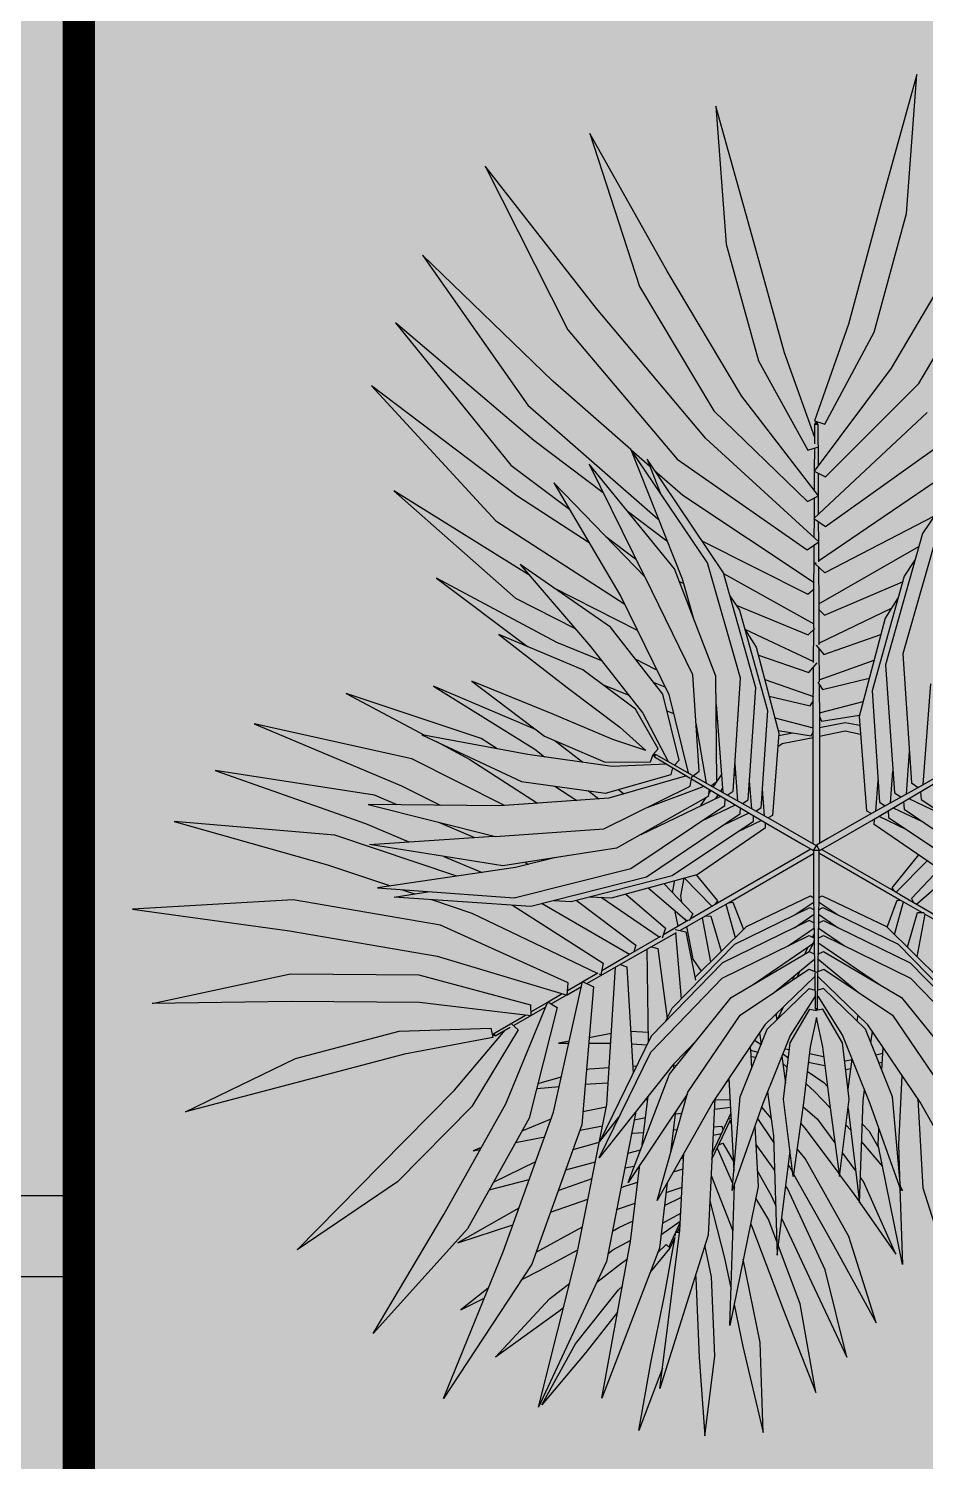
# Model space of a CAD drawing. Header units: millimetres. Extents: x 11706 to 69606, y 10911 to 38811.
# Drawn here: x 31144 to 32256, y 16506 to 18282 of the extents above; entities that cross this region are included whole.
import ezdxf

# ---------------------------------------------------------------- set-up
doc = ezdxf.new("R2010")
doc.units = ezdxf.units.MM
for name, color, linetype in [('floor', 172, 'Continuous'), ('plants', 69, 'Continuous'), ('wall', 5, 'Continuous')]:
    doc.layers.add(name, color=color, linetype=linetype)
doc.layers.add('hatch', color=252, linetype='Continuous', lineweight=0)
doc.layers.add('windows line', color=151, linetype='Continuous', lineweight=0)

# ---------------------------------------------------------------- blocks, each defined once
blk = doc.blocks.new('z_49')
for p, q in [((1.172, 9.513), (0.725, 7.886)), ((1.047, 7.787), (1.172, 9.513)), ((-1.315, 9.121), (-1.19, 7.407)), ((-0.868, 7.506), (-1.315, 9.121)), ((-2.878, 8.782), (-2.262, 6.884)), ((-1.918, 7.073), (-2.878, 8.782)), ((-4.174, 8.377), (-3.151, 6.348)), ((-2.796, 6.61), (-4.174, 8.377)), ((0.725, 7.886), (0.325, 6.419)), ((0.647, 6.32), (1.047, 7.787)), ((-0.467, 6.063), (-0.868, 7.506)), ((-1.19, 7.407), (-0.79, 5.963)), ((1.776, 7.437), (0.854, 5.87)), ((-4.952, 7.274), (-3.648, 5.412)), ((-3.337, 5.709), (-4.952, 7.274)), ((1.198, 5.682), (2.119, 7.246)), ((-0.997, 5.529), (-1.918, 7.073)), ((-2.262, 6.884), (-1.34, 5.343)), ((-1.442, 5.002), (-2.796, 6.61)), ((-5.288, 6.435), (-3.859, 4.668)), ((-3.573, 4.974), (-5.288, 6.435)), ((0.325, 6.419), (-0.094, 5.218)), ((-3.151, 6.348), (-1.798, 4.745)), ((0.035, 5.178), (0.647, 6.32)), ((-0.092, 5.012), (-0.467, 6.063)), ((-0.79, 5.963), (-0.178, 4.854)), ((0.854, 5.87), (-0.098, 4.596)), ((-2.37, 4.862), (-3.337, 5.709)), ((-5.584, 5.653), (-4.043, 3.978)), ((-3.784, 4.29), (-5.584, 5.653)), ((-0.046, 4.29), (-0.997, 5.529)), ((0.04, 4.523), (1.198, 5.682)), ((-3.648, 5.412), (-2.035, 4.005)), ((-1.34, 5.343), (-0.182, 4.218)), ((2.326, 5.432), (1.245, 3.824)), ((1.3, 5.324), (-0.101, 4.007)), ((-0.094, 5.218), (0.035, 5.178)), ((-0.092, 4.932), (-0.091, 5.179)), ((-0.091, 5.179), (-0.071, 5.203)), ((-0.091, 5.179), (-0.052, 5.179)), ((-0.071, 5.203), (-0.071, 5.179)), ((-0.052, 5.179), (-0.071, 5.203)), ((-0.052, 5.179), (-0.05, 4.66)), ((-2.712, 4.326), (-3.573, 4.974)), ((-0.042, 3.719), (-1.442, 5.002)), ((0.042, 3.908), (1.656, 5.064)), ((-2.372, 4.865), (-1.736, 3.259)), ((-1.419, 3.458), (-2.372, 4.865)), ((-2.368, 4.86), (-2.136, 4.656)), ((-0.178, 4.854), (-0.057, 4.891)), ((-0.094, 4.602), (-0.092, 4.881)), ((-0.05, 4.894), (-0.051, 4.898)), ((-0.051, 4.893), (-0.05, 4.894)), ((-3.859, 4.668), (-3.131, 4.123)), ((-2.887, 4.683), (-2.207, 3.297)), ((-1.831, 3.385), (-2.887, 4.683)), ((-2.169, 4.742), (-2.006, 4.326)), ((-1.223, 3.335), (-2.169, 4.742)), ((-1.798, 4.745), (-0.185, 3.622)), ((-2.192, 3.281), (-3.325, 4.451)), ((-3.325, 4.451), (-2.494, 3.043)), ((-2.077, 4.605), (-1.724, 4.296)), ((-0.098, 4.596), (0.04, 4.523)), ((-0.095, 4.354), (-0.094, 4.593)), ((-0.05, 4.57), (-0.048, 4.294)), ((-0.044, 3.482), (1.582, 4.593)), ((-5.307, 4.352), (-3.798, 3.02)), ((-3.623, 3.303), (-5.307, 4.352)), ((-2.885, 3.705), (-3.784, 4.29)), ((-1.724, 4.296), (-0.1, 3.214)), ((-0.182, 4.218), (-0.046, 4.29)), ((-0.096, 4.011), (-0.095, 4.264)), ((-0.048, 4.288), (-0.047, 4.057)), ((-2.416, 4.103), (-1.923, 3.733)), ((-4.043, 3.978), (-2.446, 2.945)), ((-2.035, 4.005), (-2.03, 4.002)), ((-0.101, 4.007), (0.042, 3.908)), ((-0.097, 3.77), (-0.096, 4.004)), ((-0.047, 3.97), (-0.046, 3.723)), ((1.389, 4.038), (0.033, 3.337)), ((1.469, 3.964), (1.002, 2.33)), ((-2.681, 3.786), (-2.312, 3.509)), ((-1.489, 3.73), (-0.176, 3.071)), ((1.245, 3.824), (0.785, 2.197)), ((-0.185, 3.622), (-0.042, 3.719)), ((-0.101, 2.969), (-0.098, 3.682)), ((-0.046, 3.717), (-0.044, 3.473)), ((-0.042, 2.953), (1.2, 3.663)), ((-3.74, 3.44), (-2.871, 2.424)), ((-2.624, 2.661), (-3.74, 3.44)), ((-1.316, 2.054), (-1.831, 3.385)), ((-1.01, 2.028), (-1.419, 3.458)), ((-0.092, 3.45), (-0.072, 3.463)), ((0.033, 3.337), (-0.092, 3.45)), ((-0.044, 3.407), (-0.042, 2.969)), ((1.154, 3.501), (1.018, 3.295)), ((-4.779, 3.27), (-3.652, 2.422)), ((-3.286, 2.472), (-4.779, 3.27)), ((-1.603, 2.069), (-2.192, 3.281)), ((-1.77, 3.226), (-1.72, 3.206)), ((-1.736, 3.259), (-1.598, 2.781)), ((-0.82, 1.911), (-1.223, 3.335)), ((-1.221, 3.328), (-0.103, 2.705)), ((0.028, 2.81), (0.998, 3.224)), ((1.018, 3.295), (0.621, 1.872)), ((-3.798, 3.02), (-3.061, 2.646)), ((-3.331, 3.154), (-2.29, 2.625)), ((-2.494, 3.043), (-1.901, 1.828)), ((-1.144, 3.052), (-1.025, 2.872)), ((-0.176, 3.071), (-0.1, 3.138)), ((0.944, 3.031), (0.781, 2.772)), ((-1.67, 2.968), (-1.649, 2.958)), ((-1.066, 2.935), (-0.171, 2.565)), ((-1.025, 2.872), (-0.677, 1.627)), ((-0.103, 2.646), (-0.101, 2.969)), ((-0.042, 2.969), (-0.039, 2.441)), ((-0.042, 2.882), (0.028, 2.81)), ((-0.039, 2.465), (0.859, 2.896)), ((0.781, 2.772), (0.459, 1.555)), ((-2.965, 2.134), (-4.006, 2.571)), ((-4.006, 2.571), (-3.158, 1.913)), ((-1.975, 1.831), (-2.624, 2.661)), ((-0.96, 2.641), (-0.817, 2.415)), ((-0.956, 2.635), (-0.106, 2.238)), ((-0.171, 2.565), (-0.091, 2.645)), ((-0.106, 2.222), (-0.103, 2.633)), ((0.023, 2.325), (0.728, 2.572)), ((-2.729, 2.243), (-3.286, 2.472)), ((-2.871, 2.424), (-2.221, 1.594)), ((-0.817, 2.415), (-0.536, 1.35)), ((-0.79, 2.313), (-0.165, 2.101)), ((-0.074, 2.437), (0.023, 2.325)), ((-0.039, 2.396), (-0.036, 1.983)), ((1.002, 2.33), (1.108, 0.731)), ((-2.313, 1.644), (-2.965, 2.134)), ((-2.318, 2.27), (-2.067, 2.142)), ((-2.067, 2.142), (-2.053, 2.139)), ((-0.165, 2.101), (-0.062, 2.218)), ((-0.11, 1.511), (-0.106, 2.168)), ((-0.036, 2.01), (0.643, 2.251)), ((0.785, 2.197), (0.897, 0.609)), ((-4.339, 1.993), (-3.441, 1.31)), ((-3.346, 1.588), (-4.339, 1.993)), ((-2.093, 1.982), (-1.947, 1.923)), ((-1.525, 0.878), (-1.603, 2.069)), ((-1.305, 0.748), (-1.316, 2.054)), ((-1.103, 0.629), (-1.01, 2.028)), ((-0.711, 2.013), (-0.108, 1.804)), ((-0.054, 1.982), (0.006, 1.888)), ((-0.036, 1.953), (-0.033, 1.511)), ((0.006, 1.888), (0.584, 2.029)), ((1.254, 0.712), (1.348, 1.961)), ((-5.896, 1.841), (-4.925, 1.322)), ((-4.224, 1.282), (-5.896, 1.841)), ((-4.814, 1.932), (-3.561, 1.148)), ((-3.553, 1.395), (-4.814, 1.932)), ((-3.158, 1.913), (-2.506, 1.422)), ((-2.723, 1.952), (-2.396, 1.818)), ((-1.77, 1.013), (-1.975, 1.831)), ((-1.901, 1.828), (-1.661, 0.856)), ((-0.918, 0.522), (-0.82, 1.911)), ((-0.656, 1.806), (-0.149, 1.685)), ((0.621, 1.872), (0.713, 0.492)), ((-2.031, 1.155), (-2.313, 1.644)), ((-1.923, 1.624), (-1.843, 1.591)), ((-1.313, 1.705), (-1.231, 0.612)), ((-0.677, 1.627), (-0.758, 0.419)), ((-0.149, 1.685), (-0.108, 1.747)), ((-0.033, 1.6), (0.508, 1.742)), ((-7.036, 1.463), (-5.213, 0.697)), ((-5.086, 1.032), (-7.036, 1.463)), ((-2.595, 1.269), (-3.346, 1.588)), ((-2.506, 1.422), (-2.183, 1.133)), ((-2.221, 1.594), (-1.908, 0.996)), ((-1.564, 1.474), (-1.438, 0.73)), ((-1.311, 1.504), (-1.298, 1.502)), ((-0.585, 1.539), (-0.11, 1.416)), ((-0.11, 1.374), (-0.11, 1.511)), ((-0.033, 1.554), (-0.008, 1.496)), ((-0.033, 1.511), (-0.033, -0.019)), ((-0.033, 1.419), (0.287, 1.482)), ((-0.008, 1.496), (0.463, 1.573)), ((0.287, 1.482), (0.468, 1.447)), ((0.459, 1.555), (0.549, 0.386)), ((-4.959, 1.328), (-3.726, 0.751)), ((-3.645, 1.083), (-4.959, 1.328)), ((-4.779, 1.244), (-4.365, 1.023)), ((-4.027, 1.155), (-4.224, 1.282)), ((-3.441, 1.31), (-2.69, 0.99)), ((-3.308, 1.254), (-2.963, 0.987)), ((-2.183, 1.133), (-2.595, 1.269)), ((-0.536, 1.35), (-0.614, 0.327)), ((-0.544, 1.38), (-0.134, 1.314)), ((-0.538, 1.317), (-0.536, 1.319)), ((-0.536, 1.319), (-0.369, 1.352)), ((-0.495, 1.219), (-0.11, 1.296)), ((-0.134, 1.314), (-0.108, 1.374)), ((-0.11, -0.019), (-0.11, 1.371)), ((-0.033, 1.311), (0.287, 1.375)), ((0.287, 1.375), (0.476, 1.337)), ((-2.601, 0.936), (-3.645, 1.083)), ((-3.561, 1.148), (-3.44, 1.054)), ((-2.125, 0.991), (-2.094, 1.082)), ((-2.094, 1.082), (-2.031, 1.155)), ((-2.061, 1.082), (-2.093, 1.081)), ((-2.093, 1.081), (-2.078, 1.053)), ((-2.093, 1.081), (-2.07, 1.068)), ((-2.078, 1.053), (-2.061, 1.082)), ((-2.061, 1.082), (-1.612, 0.828)), ((-0.548, 1.184), (-0.495, 1.219)), ((1.044, 0.594), (1.082, 1.119)), ((-3.937, 0.452), (-5.086, 1.032)), ((-4.365, 1.023), (-3.525, 0.48)), ((-2.69, 0.99), (-2.125, 0.991)), ((-1.926, 0.964), (-2.601, 0.936)), ((-2.078, 1.053), (-1.633, 0.791)), ((-1.872, 0.835), (-1.85, 0.919)), ((-1.831, 0.952), (-1.77, 1.013)), ((-1.081, 0.969), (-1.047, 0.509)), ((-1.081, 0.954), (-1.079, 0.956)), ((1.671, 0.949), (1.213, 0.689)), ((1.243, 0.639), (1.696, 0.906)), ((-7.519, 0.885), (-5.659, 0.227)), ((-5.548, 0.579), (-7.519, 0.885)), ((-3.726, 0.751), (-2.684, 0.604)), ((-2.684, 0.604), (-1.872, 0.835)), ((-1.682, 0.82), (-2.644, 0.542)), ((-1.633, 0.69), (-1.614, 0.805)), ((-1.618, 0.782), (-1.221, 0.548)), ((-1.614, 0.805), (-1.525, 0.878)), ((-1.196, 0.593), (-1.596, 0.819)), ((-1.377, 0.695), (-1.305, 0.748)), ((-1.349, 0.68), (-1.247, 0.833)), ((-1.09, 0.822), (-1.071, 0.835)), ((-0.902, 0.758), (-0.874, 0.412)), ((0.666, 0.383), (0.695, 0.761)), ((0.846, 0.484), (0.878, 0.878)), ((1.108, 0.731), (1.19, 0.676)), ((-5.266, 0.46), (-5.548, 0.579)), ((-5.213, 0.697), (-4.731, 0.455)), ((-2.644, 0.542), (-3.992, 0.448)), ((-3.314, 0.693), (-3.038, 0.514)), ((-2.895, 0.634), (-2.765, 0.533)), ((-2.703, 0.163), (-1.633, 0.69)), ((-1.411, 0.565), (-2.546, -0.078)), ((-2.525, 0.649), (-2.456, 0.596)), ((-2.243, 0.094), (-1.256, 0.569)), ((-2.168, 0.427), (-1.461, 0.69)), ((-1.503, 0.45), (-1.435, 0.551)), ((-1.401, 0.654), (-1.411, 0.565)), ((-1.408, 0.593), (-1.376, 0.64)), ((-1.316, 0.54), (-1.285, 0.586)), ((-1.257, 0.628), (-1.235, 0.662)), ((-1.221, 0.548), (-0.671, 0.221)), ((-1.206, 0.45), (-1.2, 0.536)), ((-0.637, 0.28), (-1.196, 0.593)), ((-1.175, 0.581), (-1.103, 0.629)), ((-0.742, 0.655), (-0.717, 0.324)), ((1.213, 0.689), (0.576, 0.332)), ((0.615, 0.265), (1.243, 0.639)), ((0.897, 0.609), (0.976, 0.557)), ((1.075, 0.54), (1.549, 0.31)), ((1.219, 0.625), (1.226, 0.527)), ((-5.627, 0.463), (-4.048, 0.067)), ((-3.992, 0.448), (-5.627, 0.463)), ((-2.372, -0.33), (-1.206, 0.45)), ((-1.489, 0.261), (-1.075, 0.461)), ((-1.217, 0.212), (-0.904, 0.36)), ((-1.017, 0.427), (-1.021, 0.344)), ((-0.988, 0.476), (-0.918, 0.522)), ((-0.758, 0.419), (-0.819, 0.382)), ((0.549, 0.386), (0.61, 0.352)), ((0.713, 0.492), (0.783, 0.449)), ((0.819, 0.387), (0.821, 0.304)), ((0.881, 0.423), (1.238, 0.254)), ((1.009, 0.5), (1.015, 0.405)), ((1.015, 0.405), (2.333, -0.486)), ((1.226, 0.527), (2.557, -0.365)), ((-8.027, 0.252), (-6.131, -0.285)), ((-6.039, 0.082), (-8.027, 0.252)), ((-5.659, 0.227), (-5.12, 0.001)), ((-4.753, 0.244), (-4.307, 0.056)), ((-1.021, 0.344), (-2.175, -0.436)), ((-2.057, 0.199), (-2.047, 0.188)), ((-1.858, -0.418), (-0.852, 0.256)), ((-1.547, -0.402), (-0.701, 0.178)), ((-1.048, 0.124), (-0.749, 0.268)), ((-0.852, 0.256), (-0.85, 0.328)), ((-0.701, 0.178), (-0.701, 0.239)), ((-0.671, 0.221), (-0.23, -0.034)), ((-0.614, 0.327), (-0.667, 0.297)), ((-0.071, -0.047), (-0.637, 0.28)), ((0.576, 0.332), (0.071, 0.041)), ((0.11, -0.026), (0.615, 0.265)), ((0.647, 0.216), (0.648, 0.285)), ((1.615, -0.447), (0.647, 0.216)), ((0.703, 0.318), (1.046, 0.154)), ((0.821, 0.304), (1.97, -0.466)), ((-4.526, -0.424), (-6.039, 0.082)), ((-5.61, -0.032), (-4.069, 0.072)), ((-4.048, 0.067), (-2.703, 0.163)), ((0.071, 0.041), (-0.071, -0.041)), ((-3.957, -0.297), (-5.61, -0.032)), ((-2.546, -0.078), (-3.957, -0.297)), ((-1.158, -0.753), (-0.106, -0.145)), ((-0.397, -0.235), (-0.139, -0.086)), ((-0.23, -0.034), (-0.106, -0.106)), ((-0.106, -0.106), (-0.071, -0.047)), ((-0.101, -0.663), (-0.101, -0.103)), ((-0.101, -0.103), (-0.042, -0.103)), ((-0.071, -0.041), (-0.033, -0.108)), ((-0.042, -0.103), (-0.042, -0.663)), ((-0.042, -0.136), (0.951, -0.71)), ((-0.033, -0.108), (0.11, -0.026)), ((-0.003, -0.092), (0.889, -0.607)), ((1.196, -0.16), (0.862, -0.57)), ((-6.131, -0.285), (-5.347, -0.546)), ((-3.801, -0.317), (-5.509, -0.569)), ((-4.688, -0.18), (-4.214, -0.378)), ((-3.814, -0.691), (-2.372, -0.33)), ((-3.318, -0.198), (-3.801, -0.317)), ((-3.674, -0.253), (-3.641, -0.278)), ((-3.426, -0.215), (-3.415, -0.222)), ((-1.298, -0.755), (-0.397, -0.235)), ((0.919, -0.624), (1.303, -0.233)), ((1.453, -0.335), (1.108, -0.7)), ((-2.175, -0.436), (-3.61, -0.799)), ((-3.11, -0.739), (-1.858, -0.418)), ((-2.61, -0.691), (-1.547, -0.402)), ((-1.961, -0.514), (-1.601, -0.891)), ((-1.855, -0.625), (-1.826, -0.478)), ((-1.712, -0.447), (-1.756, -0.668)), ((-1.71, -0.446), (-1.365, -0.795)), ((-1.562, -0.406), (-1.298, -0.73)), ((1.17, -0.771), (1.576, -0.42)), ((-5.509, -0.569), (-3.814, -0.691)), ((-5.301, -0.683), (-4.859, -0.616)), ((-3.61, -0.799), (-5.301, -0.683)), ((-5.211, -0.591), (-5.049, -0.645)), ((-2.878, -0.68), (-2.61, -0.691)), ((-2.738, -0.686), (-2.019, -1.178)), ((-2.435, -0.643), (-1.94, -1.07)), ((-2.155, -0.567), (-1.675, -0.976)), ((-1.756, -0.668), (-1.741, -0.744)), ((-0.938, -1.046), (-0.145, -0.666)), ((-0.145, -0.666), (-0.101, -0.693)), ((-0.094, -1.211), (-0.101, -0.663)), ((-0.042, -0.663), (-0.05, -1.211)), ((-0.043, -0.693), (0.002, -0.666)), ((0.002, -0.666), (0.796, -1.046)), ((0.862, -0.57), (0.891, -0.609)), ((0.891, -0.608), (0.979, -0.66)), ((0.951, -0.71), (1.24, -0.874)), ((0.979, -0.66), (1.405, -0.909)), ((1.108, -0.7), (1.133, -0.749)), ((-6.554, -0.716), (-8.546, -0.834)), ((-8.546, -0.834), (-6.598, -1.102)), ((-4.729, -1.031), (-6.554, -0.716)), ((-4.839, -0.715), (-4.341, -0.881)), ((-4.341, -0.881), (-2.787, -1.627)), ((-3.835, -0.783), (-2.711, -1.504)), ((-3.468, -0.763), (-2.387, -1.393)), ((-3.325, -0.727), (-3.11, -0.739)), ((-3.047, -0.723), (-2.31, -1.278)), ((-1.829, -0.845), (-1.789, -1.043)), ((-1.764, -1.098), (-1.264, -0.814)), ((-1.633, -0.951), (-1.298, -0.755)), ((-1.298, -0.73), (-1.331, -0.774)), ((-1.264, -0.814), (-1.161, -0.754)), ((-1.193, -0.773), (-1.078, -1.185)), ((-1.161, -0.753), (-1.105, -0.746)), ((-1.105, -0.746), (-0.976, -1.084)), ((-1.083, -1.269), (-0.152, -0.812)), ((-0.334, -0.901), (-0.1, -0.741)), ((-0.152, -0.812), (-0.098, -0.841)), ((-0.046, -0.841), (0.01, -0.812)), ((-0.043, -0.741), (0.192, -0.901)), ((0.01, -0.812), (0.941, -1.269)), ((0.805, -1.056), (0.932, -0.72)), ((0.898, -1.148), (1.009, -0.743)), ((0.932, -0.72), (0.979, -0.726)), ((1.057, -1.305), (1.182, -0.876)), ((1.182, -0.876), (1.265, -0.873)), ((1.259, -0.885), (1.528, -1.038)), ((-3.147, -1.747), (-4.729, -1.031)), ((-1.966, -1.147), (-1.654, -0.964)), ((-1.699, -0.955), (-1.693, -0.987)), ((-1.68, -1.05), (-1.601, -1.451)), ((-1.601, -0.891), (-1.646, -0.977)), ((-1.575, -1.678), (-0.938, -1.046)), ((-1.487, -0.941), (-1.382, -1.487)), ((-1.444, -0.916), (-1.379, -0.919)), ((-1.379, -0.919), (-1.249, -1.355)), ((-0.161, -0.975), (-1.233, -1.498)), ((-0.422, -1.287), (-0.096, -1.065)), ((-0.341, -1.064), (-0.098, -0.895)), ((-0.096, -1.008), (-0.161, -0.975)), ((-0.048, -1.065), (0.279, -1.287)), ((-0.047, -1.008), (0.017, -0.975)), ((-0.046, -0.895), (0.199, -1.064)), ((0.017, -0.975), (1.09, -1.498)), ((0.796, -1.046), (1.466, -1.711)), ((1.179, -1.426), (1.277, -0.895)), ((-6.598, -1.102), (-4.771, -1.414)), ((-2.399, -1.401), (-2, -1.167)), ((-2.118, -1.299), (-1.805, -1.122)), ((-1.94, -1.07), (-1.982, -1.192)), ((-1.822, -1.087), (-1.688, -1.114)), ((-1.818, -1.128), (-1.746, -1.946)), ((-1.688, -1.114), (-1.568, -1.713)), ((-1.238, -1.689), (-0.161, -1.158)), ((-0.161, -1.158), (-0.094, -1.191)), ((-0.117, -1.179), (-0.101, -1.144)), ((-0.112, -1.259), (-0.094, -1.218)), ((-0.09, -1.606), (-0.094, -1.211)), ((-0.05, -1.211), (-0.054, -1.606)), ((-0.05, -1.191), (0.017, -1.158)), ((0.017, -1.158), (1.096, -1.689)), ((-4.771, -1.414), (-3.16, -1.899)), ((-2.731, -1.594), (-2.399, -1.401)), ((-2.374, -1.445), (-2.128, -1.305)), ((-2.31, -1.278), (-2.333, -1.362)), ((-2.173, -1.33), (-2.155, -2.484)), ((-2.132, -1.295), (-2.036, -1.321)), ((-2.036, -1.321), (-1.922, -2.187)), ((-1.859, -2.061), (-1.083, -1.269)), ((-1.126, -1.927), (-0.162, -1.359)), ((-0.868, -1.775), (-0.094, -1.246)), ((-0.216, -1.391), (-0.174, -1.301)), ((-0.162, -1.359), (-0.092, -1.39)), ((-0.159, -1.36), (-0.112, -1.259)), ((-0.052, -1.39), (0.019, -1.359)), ((-0.051, -1.246), (0.725, -1.775)), ((0.019, -1.359), (0.983, -1.927)), ((0.941, -1.269), (1.715, -2.061)), ((-2.915, -1.754), (-2.374, -1.445)), ((-2.711, -1.504), (-2.742, -1.648)), ((-2.669, -3.255), (-2.56, -1.551)), ((-2.502, -1.518), (-2.418, -1.546)), ((-2.418, -1.546), (-2.342, -2.864)), ((-1.233, -1.498), (-2.118, -2.407)), ((-1.601, -1.451), (-1.499, -1.603)), ((-1.014, -2.146), (-0.165, -1.578)), ((-0.589, -1.862), (-0.092, -1.45)), ((-0.165, -1.578), (-0.071, -1.613)), ((-0.071, -1.613), (0.021, -1.578)), ((-0.052, -1.45), (0.446, -1.862)), ((0.021, -1.578), (0.872, -2.146)), ((1.09, -1.498), (1.975, -2.407)), ((-8.303, -2.004), (-6.586, -1.634)), ((-6.586, -1.634), (-4.997, -1.648)), ((-4.997, -1.648), (-3.613, -2.019)), ((-3.327, -3.35), (-2.968, -1.729)), ((-3.16, -1.899), (-3.147, -1.747)), ((-3.155, -1.842), (-2.969, -1.733)), ((-2.968, -1.729), (-2.831, -1.794)), ((-2.965, -1.73), (-2.78, -1.622)), ((-2.742, -1.648), (-2.76, -1.64)), ((-2.124, -2.605), (-1.238, -1.689)), ((-0.745, -1.691), (-0.742, -1.7)), ((-0.09, -1.669), (-0.708, -2.265)), ((-0.366, -1.713), (-0.339, -1.655)), ((-0.305, -1.672), (-0.27, -1.598)), ((-0.09, -1.621), (-0.086, -2.064)), ((-0.057, -2.064), (-0.054, -1.621)), ((0.566, -2.265), (-0.054, -1.669)), ((0.568, -1.682), (0.572, -1.67)), ((1.096, -1.689), (1.982, -2.605)), ((-3.396, -1.982), (-3.222, -1.88)), ((-3.357, -2.007), (-3.165, -1.897)), ((-3.16, -1.894), (-2.982, -1.792)), ((-2.831, -1.794), (-2.977, -3.508)), ((-1.893, -2.88), (-1.126, -1.927)), ((-0.679, -2.321), (-0.159, -1.817)), ((-0.087, -1.913), (-0.397, -2.401)), ((-0.159, -1.817), (-0.089, -1.837)), ((0.017, -1.817), (-0.055, -1.837)), ((-0.055, -1.913), (0.254, -2.401)), ((0.536, -2.321), (0.017, -1.817)), ((0.983, -1.927), (1.751, -2.88)), ((-6.58, -1.978), (-8.303, -2.004)), ((-4.989, -1.99), (-6.58, -1.978)), ((-3.608, -2.154), (-4.989, -1.99)), ((-3.921, -3.244), (-3.399, -1.98)), ((-3.284, -2.053), (-3.63, -3.423)), ((-3.613, -2.019), (-3.608, -2.154)), ((-3.61, -2.106), (-3.4, -1.985)), ((-3.608, -2.15), (-3.426, -2.046)), ((-3.399, -1.98), (-3.284, -2.053)), ((-1.942, -2.227), (-1.859, -2.061)), ((-0.57, -2.15), (-0.555, -2.117)), ((-0.548, -2.194), (-0.478, -2.043)), ((-0.395, -2.491), (-0.152, -2.072)), ((-0.152, -2.072), (-0.071, -2.088)), ((-0.086, -2.064), (-0.071, -2.087)), ((-0.086, -2.064), (-0.057, -2.064)), ((0.01, -2.072), (-0.072, -2.088)), ((-0.071, -2.087), (-0.071, -2.064)), ((-0.057, -2.064), (-0.071, -2.087)), ((0.251, -2.491), (0.01, -2.072)), ((-5.239, -2.344), (-4.107, -2.308)), ((-4.107, -2.308), (-4.08, -2.423)), ((-4.069, -2.375), (-3.677, -2.146)), ((-4.052, -2.404), (-3.865, -2.297)), ((-3.858, -2.251), (-3.855, -2.248)), ((-3.855, -2.248), (-3.854, -2.249)), ((-3.849, -2.253), (-3.768, -2.328)), ((-3.826, -2.275), (-3.614, -2.154)), ((-1.662, -3.103), (-1.014, -2.146)), ((-0.708, -2.265), (-1.355, -3.225)), ((-0.575, -2.137), (-0.568, -2.156)), ((-0.568, -2.156), (-0.561, -2.207)), ((-0.071, -2.175), (-0.147, -2.54)), ((-0.072, -2.175), (0.005, -2.54)), ((0.435, -2.223), (0.445, -2.149)), ((1.213, -3.225), (0.566, -2.265)), ((0.872, -2.146), (1.519, -3.103)), ((-6.527, -2.683), (-5.239, -2.344)), ((-4.08, -2.423), (-5.174, -2.632)), ((-4.557, -3.076), (-3.926, -2.332)), ((-3.768, -2.328), (-4.341, -3.277)), ((-4.079, -2.4), (-4.069, -2.375)), ((-4.079, -2.4), (-4.061, -2.389)), ((-4.052, -2.404), (-4.079, -2.4)), ((-4.069, -2.375), (-4.052, -2.404)), ((-3.131, -2.468), (-3.265, -2.493)), ((-2.885, -2.423), (-2.612, -2.372)), ((-2.118, -2.407), (-2.756, -3.712)), ((-2.372, -2.344), (-2.157, -2.356)), ((-1.546, -2.448), (-1.841, -2.755)), ((-1.017, -3.158), (-0.679, -2.321)), ((-0.836, -2.455), (-0.756, -2.509)), ((-0.777, -2.368), (-0.775, -2.369)), ((-0.775, -2.365), (-0.756, -2.512)), ((-0.397, -2.401), (-0.735, -3.24)), ((0.254, -2.401), (0.592, -3.24)), ((0.874, -3.158), (0.536, -2.321)), ((0.605, -2.49), (0.623, -2.351)), ((-5.174, -2.632), (-6.461, -2.97)), ((-3.265, -2.493), (-3.137, -2.493)), ((-2.891, -2.495), (-2.62, -2.496)), ((-2.761, -3.915), (-2.124, -2.605)), ((-2.362, -2.502), (-2.169, -2.514)), ((-1.689, -2.597), (-1.688, -2.624)), ((-0.896, -2.543), (-0.887, -2.573)), ((-0.887, -2.573), (-0.874, -2.805)), ((-0.886, -2.582), (-0.797, -2.606)), ((-0.882, -2.658), (-0.819, -2.668)), ((-0.797, -2.606), (-0.797, -2.613)), ((-0.5, -2.657), (-0.455, -2.989)), ((-0.488, -2.627), (-0.417, -2.676)), ((-0.48, -3.186), (-0.395, -2.491)), ((-0.462, -2.563), (-0.405, -2.574)), ((-0.147, -2.54), (-0.232, -3.234)), ((-0.158, -2.623), (0.019, -2.659)), ((0.005, -2.54), (0.09, -3.234)), ((0.337, -3.186), (0.251, -2.491)), ((0.664, -2.637), (0.751, -2.62)), ((0.74, -2.827), (0.755, -2.546)), ((-7.889, -3.343), (-6.527, -2.683)), ((-2.918, -2.821), (-2.881, -2.811)), ((-2.881, -2.811), (-2.639, -2.797)), ((-1.841, -2.755), (-2.761, -3.915)), ((-2.346, -2.779), (-2.298, -2.776)), ((-1.846, -2.761), (-1.839, -2.813)), ((-1.846, -2.763), (-1.804, -2.769)), ((-0.874, -2.805), (-0.872, -2.801)), ((-0.488, -2.744), (-0.432, -2.794)), ((-0.185, -2.84), (0.021, -2.983)), ((-0.171, -2.728), (0.033, -2.769)), ((0.279, -2.71), (0.287, -2.712)), ((0.287, -2.712), (0.371, -2.695)), ((0.292, -2.819), (0.356, -2.806)), ((0.321, -3.063), (0.371, -2.692)), ((0.703, -2.737), (0.745, -2.728)), ((-6.461, -2.97), (-7.889, -3.343)), ((-3.522, -2.993), (-3.229, -2.91)), ((-2.934, -3.004), (-2.873, -2.998)), ((-2.873, -2.998), (-2.651, -2.986)), ((-2.405, -4.22), (-1.893, -2.88)), ((-1.177, -2.961), (-1.155, -2.961)), ((-1.156, -2.93), (-1.095, -4.076)), ((-0.203, -2.995), (-0.089, -3.096)), ((0.021, -2.983), (0.065, -3.03)), ((0.989, -2.893), (0.946, -3.748)), ((-5.476, -4.011), (-4.557, -3.076)), ((-3.537, -3.055), (-3.256, -3.031)), ((-1.667, -3.121), (-2.405, -4.22)), ((-2.228, -3.756), (-2.155, -3.149)), ((-2.189, -3.194), (-2.159, -3.194)), ((-2.045, -4.445), (-1.662, -3.103)), ((-1.716, -3.194), (-1.688, -3.194)), ((-1.675, -3.147), (-1.673, -3.131)), ((-1.328, -3.184), (-1.413, -4.873)), ((-1.328, -3.194), (-1.142, -3.195)), ((-1.116, -4.32), (-1.017, -3.158)), ((-0.677, -3.096), (-0.603, -3.641)), ((-0.357, -4.145), (-0.48, -3.186)), ((-0.089, -3.096), (0.098, -3.295)), ((0.215, -4.145), (0.337, -3.186)), ((0.508, -3.205), (0.526, -3.075)), ((0.974, -4.32), (0.874, -3.158)), ((1.186, -3.186), (1.248, -4.287)), ((-4.341, -3.277), (-5.26, -4.212)), ((-4.688, -4.617), (-3.921, -3.244)), ((-3.953, -5.08), (-3.327, -3.35)), ((-3.034, -5.096), (-2.669, -3.255)), ((-2.963, -3.341), (-2.674, -3.285)), ((-2.312, -3.364), (-2.673, -5.202)), ((-2.313, -3.35), (-2.312, -3.364)), ((-1.355, -3.225), (-2.045, -4.445)), ((-1.875, -3.849), (-1.814, -3.34)), ((-1.818, -3.37), (-1.736, -3.36)), ((-1.334, -3.312), (-1.137, -3.289)), ((-1.261, -3.643), (-1.133, -3.366)), ((-0.735, -3.24), (-1.116, -4.32)), ((-0.751, -3.287), (-0.632, -3.427)), ((-0.232, -3.234), (-0.357, -4.145)), ((-0.238, -3.277), (-0.063, -3.433)), ((0.09, -3.234), (0.215, -4.145)), ((0.321, -3.305), (0.463, -4.472)), ((0.463, -4.472), (0.508, -3.205)), ((0.592, -3.24), (0.974, -4.32)), ((1.902, -4.445), (1.213, -3.225)), ((-3.63, -3.423), (-4.395, -4.795)), ((-3.717, -3.579), (-3.356, -3.431)), ((-2.977, -3.508), (-3.599, -5.235)), ((-2.999, -3.571), (-2.721, -3.518)), ((-2.756, -3.712), (-2.517, -3.413)), ((-2.328, -3.443), (-2.186, -3.416)), ((-1.345, -3.53), (-1.242, -3.521)), ((-1.242, -3.521), (-1.229, -3.574)), ((-1.235, -3.655), (-1.136, -3.445)), ((-1.152, -3.433), (-1.13, -3.423)), ((-1.144, -3.46), (-1.126, -3.49)), ((-0.835, -3.523), (-0.794, -4.269)), ((-0.801, -3.428), (-0.6, -3.731)), ((-0.267, -3.487), (-0.213, -3.548)), ((-0.213, -3.548), (0.21, -4.115)), ((-0.063, -3.433), (0.158, -3.73)), ((0.296, -3.506), (0.353, -3.567)), ((0.498, -3.494), (0.584, -3.586)), ((-3.799, -3.726), (-3.437, -3.655)), ((-3.085, -3.81), (-2.761, -3.722)), ((-2.362, -3.614), (-2.35, -3.611)), ((-2.35, -3.611), (-2.209, -3.6)), ((-1.841, -3.57), (-1.794, -3.566)), ((-1.365, -3.933), (-1.235, -3.655)), ((-1.362, -3.861), (-1.261, -3.643)), ((-1.35, -3.634), (-1.247, -3.613)), ((-0.603, -3.641), (-0.555, -5.121)), ((0.49, -3.715), (0.748, -4.023)), ((0.584, -3.586), (0.701, -3.795)), ((0.693, -3.755), (0.703, -3.554)), ((-4.225, -3.788), (-4.325, -3.829)), ((-4.325, -3.829), (-4.238, -3.812)), ((-2.409, -3.858), (-2.296, -3.827)), ((-2.296, -3.827), (-2.251, -3.818)), ((-1.861, -3.738), (-1.843, -3.735)), ((-1.763, -4.814), (-1.712, -3.856)), ((-1.301, -3.796), (-1.109, -4.231)), ((-1.282, -3.755), (-1.231, -3.735)), ((-1.231, -3.735), (-1.102, -3.951)), ((-0.823, -3.75), (-0.589, -4.074)), ((-0.555, -5.121), (-0.397, -3.829)), ((-0.209, -3.923), (-0.31, -3.804)), ((0.251, -3.856), (0.415, -4.077)), ((0.995, -5.236), (0.693, -3.755)), ((0.946, -3.748), (0.959, -4.151)), ((-6.504, -5.056), (-5.476, -4.011)), ((-4.072, -4.216), (-3.549, -3.962)), ((-3.177, -4.064), (-2.809, -3.965)), ((-2.444, -4.038), (-2.328, -4.019)), ((-2.374, -4.953), (-2.258, -4.001)), ((-2.262, -4.008), (-2.258, -4.007)), ((-1.843, -4.087), (-1.722, -4.051)), ((-1.749, -3.922), (-1.716, -3.916)), ((-0.805, -4.074), (-0.629, -4.392)), ((-0.419, -4.004), (-0.4, -4.032)), ((-0.4, -4.032), (-0.363, -4.098)), ((0.33, -4.89), (-0.209, -3.923)), ((-5.26, -4.212), (-6.504, -5.056)), ((-4.124, -4.31), (-3.628, -4.182)), ((-3.27, -4.321), (-2.85, -4.172)), ((-2.492, -4.283), (-2.431, -4.261)), ((-2.431, -4.261), (-2.284, -4.217)), ((-1.919, -4.223), (-2.016, -5.036)), ((-1.376, -4.133), (-1.105, -4.82)), ((-1.144, -5.995), (-1.085, -4.259)), ((-1.095, -4.261), (-1.087, -4.281)), ((-1.085, -4.259), (-1.087, -4.236)), ((-0.353, -4.116), (0.14, -4.997)), ((0.217, -4.124), (0.366, -4.323)), ((0.514, -4.21), (0.475, -4.157)), ((0.914, -5.111), (0.514, -4.21)), ((-3.367, -4.59), (-2.901, -4.426)), ((-1.953, -4.505), (-1.741, -4.402)), ((-1.934, -4.346), (-1.734, -4.277)), ((-0.794, -4.269), (-1.144, -5.995)), ((-0.824, -4.415), (-0.664, -4.683)), ((-0.629, -4.392), (-0.575, -4.509)), ((-0.429, -4.296), (-0.45, -4.266)), ((0.038, -5.302), (-0.429, -4.296)), ((0.366, -4.323), (0.462, -4.461)), ((0.964, -4.292), (0.995, -5.236)), ((0.97, -4.274), (0.995, -4.321)), ((0.995, -4.321), (0.971, -4.291)), ((1.248, -4.287), (1.764, -5.919)), ((-3.757, -4.538), (-4.514, -4.969)), ((-2.546, -4.555), (-2.315, -4.476)), ((-1.979, -4.724), (-1.752, -4.602)), ((-1.392, -4.45), (-1.208, -5.16)), ((0.463, -4.464), (0.914, -5.111)), ((-5.564, -6.092), (-4.688, -4.617)), ((-4.514, -4.969), (-3.832, -4.746)), ((-3.544, -5.083), (-2.969, -4.77)), ((-2.598, -4.823), (-2.52, -4.78)), ((-2.52, -4.78), (-2.342, -4.694)), ((-1.997, -4.871), (-1.758, -4.7)), ((-1.813, -4.835), (-1.758, -4.717)), ((-1.791, -4.838), (-1.761, -4.773)), ((-0.887, -4.73), (-0.871, -4.766)), ((-0.871, -4.766), (-0.48, -5.805)), ((-0.664, -4.683), (-0.561, -4.96)), ((-0.5, -4.67), (-0.161, -5.396)), ((-4.395, -4.795), (-5.564, -6.092)), ((-2.731, -6.892), (-2.374, -4.953)), ((-2.593, -5.057), (-2.372, -4.937)), ((-2.009, -6.774), (-1.763, -4.814)), ((-1.413, -4.873), (-2.009, -6.774)), ((-1.953, -5.623), (-1.827, -4.914)), ((-1.894, -5.013), (-1.814, -4.838)), ((-1.877, -5.021), (-1.819, -4.897)), ((-1.822, -4.885), (-1.813, -4.835)), ((-1.813, -4.835), (-1.766, -4.841)), ((0.668, -5.961), (0.33, -4.89)), ((-4.69, -6.897), (-3.953, -5.08)), ((-3.513, -7.004), (-3.034, -5.096)), ((-3.503, -5.312), (-3.025, -5.054)), ((-2.016, -5.036), (-2.731, -6.892)), ((-2.654, -5.103), (-2.593, -5.057)), ((-2.132, -5.335), (-1.882, -5.035)), ((-1.932, -4.991), (-2.038, -5.091)), ((-1.882, -5.035), (-1.932, -4.991)), ((-1.894, -5.013), (-1.889, -5.023)), ((-1.877, -5.021), (-1.894, -5.013)), ((-1.889, -5.023), (-1.886, -5.017)), ((-1.889, -5.023), (-1.877, -5.021)), ((-1.37, -5.389), (-1.452, -4.999)), ((-0.274, -5.725), (-0.541, -5.01)), ((0.14, -4.997), (0.668, -5.961)), ((-3.599, -5.235), (-4.69, -6.897)), ((-3.721, -5.421), (-3.503, -5.312)), ((-2.673, -5.202), (-3.513, -7.004)), ((-2.791, -5.455), (-2.481, -5.216)), ((-2.481, -5.216), (-2.413, -5.167)), ((-1.208, -5.16), (-1.129, -5.546)), ((-0.767, -6.205), (-0.977, -5.173)), ((0.308, -6.387), (0.038, -5.302)), ((-3.376, -5.662), (-3.128, -5.47)), ((-2.525, -5.55), (-2.475, -5.504)), ((-1.568, -5.366), (-1.564, -5.405)), ((-1.564, -5.405), (-1.522, -6.389)), ((-1.329, -6.375), (-1.37, -5.389)), ((-0.161, -5.396), (0.308, -6.387)), ((-4.137, -5.532), (-4.478, -5.799)), ((-4.478, -5.799), (-4.186, -5.653)), ((-4.048, -6.386), (-3.376, -5.662)), ((-3.055, -6.222), (-2.525, -5.55)), ((-2.124, -6.456), (-1.953, -5.623)), ((-3.262, -5.818), (-4.048, -6.386)), ((-3.204, -5.773), (-3.262, -5.818)), ((-2.535, -5.829), (-2.929, -6.327)), ((-1.09, -5.732), (-0.983, -6.253)), ((-0.48, -5.805), (-0.077, -6.822)), ((-0.077, -6.822), (-0.274, -5.725)), ((-0.732, -7.32), (-0.767, -6.205)), ((-3.474, -6.976), (-3.055, -6.222)), ((-2.929, -6.327), (-3.474, -6.976)), ((-1.522, -6.389), (-1.454, -7.359)), ((-1.454, -7.359), (-1.329, -6.375)), ((-0.983, -6.253), (-0.732, -7.32)), ((-2.272, -7.294), (-2.124, -6.456)), ((-1.977, -6.523), (-2.272, -7.294))]:
    blk.add_line(p, q)

msp = doc.modelspace()

# ---------------------------------------------------------------- hatches: boundary and pattern name
at = {"layer": 'floor', "true_color": 0xfef4cd}
h = msp.add_hatch(color=254, dxfattribs=at)
h.paths.add_polyline_path([(16506.5, 11710.5), (12406.5, 11710.5), (12406.6, 15810.5), (16506.5, 15810.5), (16506.5, 14810.5), (16606.5, 14810.5), (16606.5, 16010.5), (16506.5, 16010.5), (16506.5, 16910.5), (16606.5, 16910.5), (16606.5, 18185.5), (12406.5, 18185.5), (12406.5, 22335.5), (18706.5, 22335.5), (18706.5, 22085.5), (18956.5, 22085.5), (18956.5, 17085.5), (18706.5, 17085.5), (18706.5, 16485.5), (19306.5, 16485.5), (19306.5, 17085.5), (19056.5, 17085.5), (19056.5, 22085.5), (19306.5, 22085.5), (19306.5, 22335.5), (26106.5, 22335.5), (26106.5, 22085.5), (26706.5, 22085.5), (26706.5, 22685.5), (26106.5, 22685.5), (26106.5, 22435.5), (19306.5, 22435.5), (19306.5, 22956.8), (19206.5, 22956.8), (19206.5, 22685.5), (18706.5, 22685.5), (18706.5, 22435.5), (12406.5, 22435.5), (12406.5, 27460.5), (12606.5, 27460.5), (12606.5, 28260.5), (13406.5, 28260.5), (13406.5, 27460.5), (19206.5, 27460.5), (19206.5, 23766.8), (19306.5, 23766.8), (19306.5, 27460.5), (26356.5, 27460.5), (26356.5, 23766.8), (26456.5, 23766.8), (26456.5, 27460.5), (31206.5, 27460.5), (31206.5, 22435.5), (28206.5, 22435.5), (28206.5, 22335.5), (31206.5, 22335.5), (31206.5, 16835.5), (28206.5, 16835.5), (28206.5, 16735.5), (31206.5, 16735.5), (31206.5, 11710.5), (26806.5, 11710.5), (26806.5, 13826.7), (26706.5, 13826.7), (26706.5, 11710.5), (16606.5, 11710.5), (16606.5, 13910.5), (16506.5, 13910.5)])
h.paths.add_polyline_path([(26106.5, 17085.5), (26706.5, 17085.5), (26706.5, 16485.5), (26106.5, 16485.5)], flags=16)
at = {"layer": 'floor'}
h = msp.add_hatch(dxfattribs=at)
h.set_pattern_fill('ANGLE', color=252, scale=40, style=0)
h.set_pattern_definition([(0, (-135610.08, 201539), (0, 279.4), [203.2, -76.2]), (90, (-135610.08, 201539), (-279.4, 2e-14), [203.2, -76.2])])
h.paths.add_polyline_path([(34106.5, 24820.5), (40906.5, 24820.5), (40906.5, 14885.5), (34106.5, 14885.5)], flags=16)
h.paths.add_polyline_path([(31206.5, 27460.5), (34706.5, 27460.5), (34706.5, 28235.5), (35906.5, 28235.5), (35906.5, 27415.5), (35911.5, 27410.5), (36901.5, 27410.5), (36906.5, 27415.5), (36906.5, 28235.5), (38106.5, 28235.5), (38106.5, 27415.5), (38111.5, 27410.5), (38631.5, 27410.5), (39406.5, 27410.5), (39406.5, 28260.5), (43006.5, 28260.5), (43006.5, 27460.5), (43806.5, 27460.5), (43806.5, 11710.5), (31206.5, 11710.5)])
at = {"layer": 'hatch', "true_color": 0xc3db84}
h = msp.add_hatch(color=53, dxfattribs=at)
h.paths.add_polyline_path([(34106.5, 24820.5), (40906.5, 24820.5), (40906.5, 14885.5), (34106.5, 14885.5)], flags=16)
h.paths.add_polyline_path([(31206.5, 27460.5), (34706.5, 27460.5), (34706.5, 28235.5), (35906.5, 28235.5), (35906.5, 27415.5), (35911.5, 27410.5), (36901.5, 27410.5), (36906.5, 27415.5), (36906.5, 28235.5), (38106.5, 28235.5), (38106.5, 27415.5), (38111.5, 27410.5), (38631.5, 27410.5), (39406.5, 27410.5), (39406.5, 28260.5), (43006.5, 28260.5), (43006.5, 27460.5), (43806.5, 27460.5), (43806.5, 11710.5), (31206.5, 11710.5)])
at = {"layer": 'wall', "true_color": 0x706e6b}
h = msp.add_hatch(color=8, dxfattribs=at)
h.paths.add_polyline_path([(12406.5, 15910.5), (16506.5, 15910.5), (16506.5, 16010.5), (16606.5, 16010.5), (16606.5, 14810.5), (16506.5, 14810.5), (16506.5, 15810.5), (12406.5, 15810.5)])
h.paths.add_polyline_path([(68906.5, 19785.5), (65406.5, 19785.5), (65406.5, 19885.5), (65306.5, 19885.5), (65306.5, 19585.5), (65406.5, 19585.5), (65406.5, 19685.5), (68906.5, 19685.5)])
h.paths.add_polyline_path([(68906.5, 22460.5), (64667.3, 22460.5), (64667.3, 22311.1), (65306.5, 22311.1), (65306.5, 20885.5), (65406.5, 20885.5), (65406.5, 22311.1), (68906.5, 22311.1)])
h.paths.add_polyline_path([(16606.5, 13910.5), (16506.5, 13910.5), (16506.5, 11710.5), (16606.5, 11710.5)])
h.paths.add_polyline_path([(65406.5, 18585.5), (65306.5, 18585.5), (65306.5, 17010.5), (65406.5, 17010.5)])
h.paths.add_polyline_path([(63706.5, 16485.5), (63506.5, 16485.5), (63506.5, 11710.5), (63706.5, 11710.5)])
h.paths.add_polyline_path([(63906.5, 17010.5), (63706.5, 17010.5), (63706.5, 16760.5), (63906.5, 16760.5)])
h.paths.add_polyline_path([(66906.5, 17010.5), (64906.5, 17010.5), (64906.5, 16760.5), (66906.5, 16760.5)])
h.paths.add_polyline_path([(63481.5, 27460.5), (63331.5, 27460.5), (63331.5, 22685.5), (63481.5, 22685.5)], flags=16)
h.paths.add_polyline_path([(63856.5, 22460.5), (63706.5, 22460.5), (63706.5, 22310.5), (63856.5, 22310.5)], flags=17)
h.paths.add_polyline_path([(56081.5, 16485.5), (55931.5, 16485.5), (55931.5, 11710.5), (56081.5, 11710.5)])
h.paths.add_polyline_path([(48681.5, 16485.5), (48531.5, 16485.5), (48531.5, 11710.5), (48681.5, 11710.5)])
h.paths.add_polyline_path([(48681.5, 27460.5), (48531.5, 27460.5), (48531.5, 22685.5), (48681.5, 22685.5)], flags=16)
h.paths.add_polyline_path([(19056.5, 22085.5), (18956.5, 22085.5), (18956.5, 17085.5), (19056.5, 17085.5)])
h.paths.add_polyline_path([(26806.5, 13826.7), (26706.5, 13826.7), (26706.5, 11710.5), (26806.5, 11710.5)])
h.paths.add_polyline_path([(18706.5, 22435.5), (12406.5, 22435.5), (12406.5, 22335.5), (18706.5, 22335.5)])
h.paths.add_polyline_path([(26106.5, 22435.5), (19306.5, 22435.5), (19306.5, 22335.5), (26106.5, 22335.5)], flags=17)
h.paths.add_polyline_path([(12406.5, 18085.5), (12406.5, 18185.5), (16606.5, 18185.5), (16606.5, 16910.5), (16506.5, 16910.5), (16506.5, 18085.5)])
h.paths.add_polyline_path([(31206.5, 16835.5), (28206.5, 16835.5), (28206.5, 16735.5), (31206.5, 16735.5)])
h.paths.add_polyline_path([(19306.5, 22956.8), (19206.5, 22956.8), (19206.5, 22685.5), (19306.5, 22685.5)], flags=17)
h.paths.add_polyline_path([(28206.5, 22435.5), (31206.5, 22435.5), (31206.5, 22335.5), (28206.5, 22335.5)], flags=17)
h.paths.add_polyline_path([(69506.5, 20085.5), (68906.5, 20085.5), (68906.5, 19485.5), (69506.5, 19485.5)])
h.paths.add_polyline_path([(66906.5, 15610.5), (66906.5, 17010.5), (68906.5, 17010.5), (68906.5, 17885.5), (69606.5, 17885.5), (69606.5, 16310.5), (67606.5, 16310.5), (67606.5, 15610.5)])
h.paths.add_polyline_path([(48606.5, 20751.9), (48506.5, 20751.9), (48506.5, 18419.2), (48606.5, 18419.2)])
h.paths.add_polyline_path([(43506.5, 11710.5), (44106.5, 11710.5), (44106.5, 11010.5), (43506.5, 11010.5)])
h.paths.add_polyline_path([(63106.5, 22685.5), (63706.5, 22685.5), (63706.5, 22085.5), (63106.5, 22085.5)], flags=17)
h.paths.add_polyline_path([(69606.5, 23085.5), (68906.5, 23085.5), (68906.5, 21685.5), (69606.5, 21685.5)])
h.paths.add_polyline_path([(65706.5, 11710.5), (66906.5, 11710.5), (66906.5, 14610.5), (67606.5, 14610.5), (67606.5, 10910.5), (65706.5, 10910.5)])
h.paths.add_polyline_path([(62706.5, 11710.5), (64106.5, 11710.5), (64106.5, 10910.5), (62706.5, 10910.5)])
h.paths.add_polyline_path([(55306.5, 11710.5), (56706.5, 11710.5), (56706.5, 10910.5), (55306.5, 10910.5)])
h.paths.add_polyline_path([(47906.5, 11710.5), (49306.5, 11710.5), (49306.5, 10910.5), (47906.5, 10910.5)])
h.paths.add_polyline_path([(60506.5, 11710.5), (61106.5, 11710.5), (61106.5, 11010.5), (60506.5, 11010.5)])
h.paths.add_polyline_path([(58306.5, 11710.5), (58906.5, 11710.5), (58906.5, 11010.5), (58306.5, 11010.5)])
h.paths.add_polyline_path([(53106.5, 11710.5), (53706.5, 11710.5), (53706.5, 11010.5), (53106.5, 11010.5)])
h.paths.add_polyline_path([(50906.5, 11710.5), (51506.5, 11710.5), (51506.5, 11010.5), (50906.5, 11010.5)])
h.paths.add_polyline_path([(45706.5, 11710.5), (46306.5, 11710.5), (46306.5, 11010.5), (45706.5, 11010.5)])
h.paths.add_polyline_path([(48306.5, 17085.5), (48906.5, 17085.5), (48906.5, 16485.5), (48306.5, 16485.5)])
h.paths.add_polyline_path([(55706.5, 17085.5), (56306.5, 17085.5), (56306.5, 16485.5), (55706.5, 16485.5)])
h.paths.add_polyline_path([(63106.5, 17085.5), (63706.5, 17085.5), (63706.5, 16485.5), (63106.5, 16485.5)])
h.paths.add_polyline_path([(55706.5, 22685.5), (56306.5, 22685.5), (56306.5, 22085.5), (55706.5, 22085.5)], flags=17)
h.paths.add_polyline_path([(48306.5, 22685.5), (48906.5, 22685.5), (48906.5, 22085.5), (48306.5, 22085.5)], flags=17)
h.paths.add_polyline_path([(40506.5, 11710.5), (41906.5, 11710.5), (41906.5, 10910.5), (40506.5, 10910.5)])
h.paths.add_polyline_path([(33506.5, 17085.5), (34106.5, 17085.5), (34106.5, 16485.5), (33506.5, 16485.5)])
h.paths.add_polyline_path([(40906.5, 17085.5), (41506.5, 17085.5), (41506.5, 16485.5), (40906.5, 16485.5)])
h.paths.add_polyline_path([(40906.5, 22685.5), (41506.5, 22685.5), (41506.5, 22085.5), (40906.5, 22085.5)], flags=17)
h.paths.add_polyline_path([(33506.5, 22685.5), (34106.5, 22685.5), (34106.5, 22085.5), (33506.5, 22085.5)], flags=17)
h.paths.add_polyline_path([(26406.5, 20751.9), (26506.5, 20751.9), (26506.5, 18419.2), (26406.5, 18419.2)])
h.paths.add_polyline_path([(33106.5, 11710.5), (34506.5, 11710.5), (34506.5, 10910.5), (33106.5, 10910.5)])
h.paths.add_polyline_path([(38306.5, 11710.5), (38906.5, 11710.5), (38906.5, 11010.5), (38306.5, 11010.5)])
h.paths.add_polyline_path([(36106.5, 11710.5), (36706.5, 11710.5), (36706.5, 11010.5), (36106.5, 11010.5)])
h.paths.add_polyline_path([(30906.5, 11710.5), (31506.5, 11710.5), (31506.5, 11010.5), (30906.5, 11010.5)])
h.paths.add_polyline_path([(11746.5, 20385.5), (12406.5, 20385.5), (12406.5, 20985.5), (11746.5, 20985.5)])
h.paths.add_polyline_path([(12406.5, 20985.5), (11706.5, 20985.5), (11706.5, 23360.5), (12406.5, 23360.5)])
h.paths.add_polyline_path([(11746.5, 18785.5), (12406.5, 18785.5), (12406.5, 18185.5), (11746.5, 18185.5)])
h.paths.add_polyline_path([(11746.5, 15210.5), (12406.5, 15210.5), (12406.5, 15810.5), (11746.5, 15810.5)])
h.paths.add_polyline_path([(11746.5, 13610.5), (12406.5, 13610.5), (12406.5, 13010.5), (11746.5, 13010.5)])
h.paths.add_polyline_path([(12406.5, 18185.5), (11706.5, 18185.5), (11706.5, 15810.5), (12406.5, 15810.5)])
h.paths.add_polyline_path([(25706.5, 11710.5), (27106.5, 11710.5), (27106.5, 10910.5), (25706.5, 10910.5)])
h.paths.add_polyline_path([(18306.5, 11710.5), (19706.5, 11710.5), (19706.5, 10910.5), (18306.5, 10910.5)])
h.paths.add_polyline_path([(28706.5, 11710.5), (29306.5, 11710.5), (29306.5, 11010.5), (28706.5, 11010.5)])
h.paths.add_polyline_path([(23506.5, 11710.5), (24106.5, 11710.5), (24106.5, 11010.5), (23506.5, 11010.5)])
h.paths.add_polyline_path([(21306.5, 11710.5), (21906.5, 11710.5), (21906.5, 11010.5), (21306.5, 11010.5)])
h.paths.add_polyline_path([(16306.5, 11710.5), (16906.5, 11710.5), (16906.5, 11010.5), (16306.5, 11010.5)])
h.paths.add_polyline_path([(14306.5, 11710.5), (14906.5, 11710.5), (14906.5, 11010.5), (14306.5, 11010.5)])
h.paths.add_polyline_path([(11706.5, 13010.5), (12406.5, 13010.5), (12406.5, 11710.5), (12906.5, 11710.5), (12906.5, 10910.5), (11706.5, 10910.5)])
h.paths.add_polyline_path([(18706.5, 17085.5), (19306.5, 17085.5), (19306.5, 16485.5), (18706.5, 16485.5)])
h.paths.add_polyline_path([(26106.5, 17085.5), (26706.5, 17085.5), (26706.5, 16485.5), (26106.5, 16485.5)])
h.paths.add_polyline_path([(26106.5, 22685.5), (26706.5, 22685.5), (26706.5, 22085.5), (26106.5, 22085.5)], flags=17)
h.paths.add_polyline_path([(18706.5, 22685.5), (19306.5, 22685.5), (19306.5, 22085.5), (18706.5, 22085.5)], flags=17)
h.paths.add_polyline_path([(14306.5, 31260.5), (14406.5, 31260.5), (14406.5, 30060.5), (14906.5, 30060.5), (14906.5, 29960.5), (14306.5, 29960.5)], flags=17)
h.paths.add_polyline_path([(26456.5, 27460.5), (26356.5, 27460.5), (26356.5, 23766.8), (26456.5, 23766.8)], flags=17)
h.paths.add_polyline_path([(19306.5, 27460.5), (19206.5, 27460.5), (19206.5, 23766.8), (19306.5, 23766.8)], flags=17)
h.paths.add_polyline_path([(11706.5, 28260.5), (12606.5, 28260.5), (12606.5, 27460.5), (12406.5, 27460.5), (12406.5, 26160.5), (11706.5, 26160.5)])
h.paths.add_polyline_path([(16906.5, 27460.5), (13406.5, 27460.5), (13406.5, 28260.5), (16906.5, 28260.5)])
h.paths.add_polyline_path([(11906.5, 30560.5), (11906.5, 31860.5), (15506.5, 31860.5), (15506.5, 28260.5), (14906.5, 28260.5), (14906.5, 31260.5), (12506.5, 31260.5), (12506.5, 30560.5)])
h.paths.add_polyline_path([(12506.5, 29560.5), (11906.5, 29560.5), (11906.5, 28260.5), (12506.5, 28260.5)], flags=17)
h.paths.add_polyline_path([(33106.5, 27460.5), (34506.5, 27460.5), (34506.5, 28260.5), (33106.5, 28260.5)], flags=16)
h.paths.add_polyline_path([(11746.5, 23960.5), (12406.5, 23960.5), (12406.5, 23360.5), (11746.5, 23360.5)])
h.paths.add_polyline_path([(11746.5, 25560.5), (12406.5, 25560.5), (12406.5, 26160.5), (11746.5, 26160.5)])
h.paths.add_polyline_path([(25706.5, 27460.5), (27106.5, 27460.5), (27106.5, 28260.5), (25706.5, 28260.5)], flags=17)
h.paths.add_polyline_path([(18306.5, 27460.5), (19706.5, 27460.5), (19706.5, 28260.5), (18306.5, 28260.5)], flags=17)
h.paths.add_polyline_path([(23506.5, 27460.5), (24106.5, 27460.5), (24106.5, 28160.5), (23506.5, 28160.5)], flags=17)
h.paths.add_polyline_path([(21306.5, 27460.5), (21906.5, 27460.5), (21906.5, 28160.5), (21306.5, 28160.5)], flags=17)
h.paths.add_polyline_path([(30906.5, 27460.5), (31506.5, 27460.5), (31506.5, 28160.5), (30906.5, 28160.5)], flags=17)
h.paths.add_polyline_path([(28706.5, 27460.5), (29306.5, 27460.5), (29306.5, 28160.5), (28706.5, 28160.5)], flags=17)
h.paths.add_polyline_path([(47906.5, 27660.5), (46306.5, 27660.5), (46306.5, 27460.5), (47906.5, 27460.5)], flags=17)
h.paths.add_polyline_path([(45706.5, 27660.5), (44106.5, 27660.5), (44106.5, 27460.5), (45706.5, 27460.5)], flags=17)
h.paths.add_polyline_path([(43006.5, 27460.5), (43006.5, 28260.5), (43406.5, 28260.5), (43406.5, 29360.5), (44106.5, 29360.5), (44106.5, 28260.5), (44106.5, 27460.5)], flags=16)
h.paths.add_polyline_path([(46306.5, 27460.5), (45706.5, 27460.5), (45706.5, 28160.5), (46306.5, 28160.5)], flags=16)
h.paths.add_polyline_path([(55306.5, 27460.5), (56706.5, 27460.5), (56706.5, 28260.5), (55306.5, 28260.5)], flags=16)
h.paths.add_polyline_path([(47906.5, 27460.5), (49306.5, 27460.5), (49306.5, 28260.5), (47906.5, 28260.5)], flags=16)
h.paths.add_polyline_path([(53106.5, 27460.5), (53706.5, 27460.5), (53706.5, 28160.5), (53106.5, 28160.5)], flags=16)
h.paths.add_polyline_path([(50906.5, 27460.5), (51506.5, 27460.5), (51506.5, 28160.5), (50906.5, 28160.5)], flags=16)
h.paths.add_polyline_path([(38306.5, 27460.5), (38306.5, 28260.5), (38406.5, 28260.5), (38406.5, 29160.5), (39106.5, 29160.5), (39106.5, 28260.5), (39406.5, 28260.5), (39406.5, 27460.5)], flags=16)
h.paths.add_polyline_path([(40969.2, 28260.5), (41451.7, 28260.5), (41451.7, 27460.5), (40969.2, 27460.5)], flags=17)
h.paths.add_polyline_path([(67906.5, 27460.5), (67906.5, 28260.5), (69606.5, 28260.5), (69606.5, 26885.5), (68906.5, 26885.5), (68906.5, 27460.5)])
h.paths.add_polyline_path([(65706.5, 27460.5), (66306.5, 27460.5), (66306.5, 28160.5), (65706.5, 28160.5)])
h.paths.add_polyline_path([(62706.5, 27460.5), (64106.5, 27460.5), (64106.5, 28260.5), (62706.5, 28260.5)], flags=16)
h.paths.add_polyline_path([(60506.5, 27460.5), (61106.5, 27460.5), (61106.5, 28160.5), (60506.5, 28160.5)], flags=16)
h.paths.add_polyline_path([(58306.5, 27460.5), (58906.5, 27460.5), (58906.5, 28160.5), (58306.5, 28160.5)], flags=16)
h.paths.add_polyline_path([(69506.5, 25285.5), (68906.5, 25285.5), (68906.5, 24685.5), (69506.5, 24685.5)])
h.paths.add_polyline_path([(48906.5, 31560.5), (48606.5, 31560.5), (48606.5, 31260.5), (48906.5, 31260.5)])
h.paths.add_polyline_path([(48906.5, 38810.5), (48606.5, 38810.5), (48606.5, 38510.5), (48906.5, 38510.5)])
h.paths.add_polyline_path([(45106.5, 33360.5), (45106.5, 38810.5), (44256.5, 38810.5), (44256.5, 38110.5), (44406.5, 38110.5), (44406.5, 33360.5)])
h.paths.add_polyline_path([(41106.5, 32860.5), (41506.5, 32860.5), (41506.5, 33760.5), (41106.5, 33760.5), (41106.5, 38110.5), (40756.5, 38110.5), (40756.5, 38810.5), (41756.5, 38810.5), (41756.5, 38110.5), (41606.5, 38110.5), (41606.5, 31960.5), (41706.5, 31960.5), (41706.5, 31260.5), (41106.5, 31260.5)])
h.paths.add_polyline_path([(43656.5, 38760.5), (43306.5, 38760.5), (43306.5, 38110.5), (43656.5, 38110.5)])
h.paths.add_polyline_path([(42706.5, 38760.5), (42356.5, 38760.5), (42356.5, 38110.5), (42706.5, 38110.5)])
h.paths.add_polyline_path([(33906.5, 37485.5), (33906.5, 38810.5), (39156.5, 38810.5), (39156.5, 38110.5), (34606.5, 38110.5), (34606.5, 37485.5)])
h.paths.add_polyline_path([(39106.5, 31260.5), (38406.5, 31260.5), (38406.5, 30360.5), (39106.5, 30360.5)])
h.paths.add_polyline_path([(33906.5, 32585.5), (34606.5, 32585.5), (34606.5, 31960.5), (39406.5, 31960.5), (39406.5, 31260.5), (33906.5, 31260.5)])
h.paths.add_polyline_path([(38556.5, 34460.5), (39156.5, 34460.5), (39156.5, 33860.5), (38556.5, 33860.5)])
h.paths.add_polyline_path([(38556.5, 36210.5), (39156.5, 36210.5), (39156.5, 35610.5), (38556.5, 35610.5)])
h.paths.add_polyline_path([(36506.5, 34460.5), (37106.5, 34460.5), (37106.5, 33860.5), (36506.5, 33860.5)])
h.paths.add_polyline_path([(36506.5, 36210.5), (37106.5, 36210.5), (37106.5, 35610.5), (36506.5, 35610.5)])
h.paths.add_polyline_path([(34606.5, 36285.5), (33906.5, 36285.5), (33906.5, 33785.5), (34606.5, 33785.5)])
h.paths.add_polyline_path([(41206.5, 33760.5), (41106.5, 33760.5), (41106.5, 32860.5), (41206.5, 32860.5)], flags=17)
h.paths.add_polyline_path([(42606.5, 31260.5), (43406.5, 31260.5), (43406.5, 30360.5), (44106.5, 30360.5), (44106.5, 31260.5), (45106.5, 31260.5), (45106.5, 33360.5), (44406.5, 33360.5), (44406.5, 31960.5), (42606.5, 31960.5)])
h.paths.add_polyline_path([(45206.5, 31360.5), (45106.5, 31360.5), (45106.5, 31260.5), (45206.5, 31260.5)])
h.paths.add_polyline_path([(45006.5, 36635.5), (44506.5, 36635.5), (44506.5, 35635.5), (45006.5, 35635.5)], flags=16)
h.paths.add_polyline_path([(45006.5, 34435.5), (44506.5, 34435.5), (44506.5, 33435.5), (45006.5, 33435.5)], flags=16)
edge = h.paths.add_edge_path()
edge.add_line((65406.5, 20885.5), (65306.5, 20885.5))
edge.add_line((65406.5, 19885.5), (65306.5, 19885.5))
edge.add_line((14406.5, 30060.5), (14575.3, 31124.3))

# ---------------------------------------------------------------- linework, layer by layer
at = {"layer": 'floor'}
for points in [[(26456.5, 27460.5), (31206.5, 27460.5), (31206.5, 22435.5), (28206.5, 22435.5), (28206.5, 22335.5), (31206.5, 22335.5), (31206.5, 16835.5), (28206.5, 16835.5), (28206.5, 16735.5), (31206.5, 16735.5), (31206.5, 11710.5), (26806.5, 11710.5)], [(43806.5, 27460.5), (43806.5, 11710.5), (31206.5, 11710.5), (31206.5, 27460.5)]]:
    msp.add_lwpolyline(points, dxfattribs=at)
at = {"layer": 'wall'}
msp.add_lwpolyline([(31206.5, 16835.5), (28206.5, 16835.5), (28206.5, 16735.5), (31206.5, 16735.5)], close=True, dxfattribs=at)
at = {"layer": 'windows line', "const_width": 40}
msp.add_lwpolyline([(43806.5, 18775.5), (43806.5, 11693), (31206.5, 11693), (31206.5, 27460.5)], dxfattribs=at)

# ---------------------------------------------------------------- block references
at = {"layer": 'plants', "xscale": 100, "yscale": 100, "zscale": 100}
msp.add_blockref('z_49', (32127.7, 17274), dxfattribs=at)

doc.saveas('drawing.dxf')
